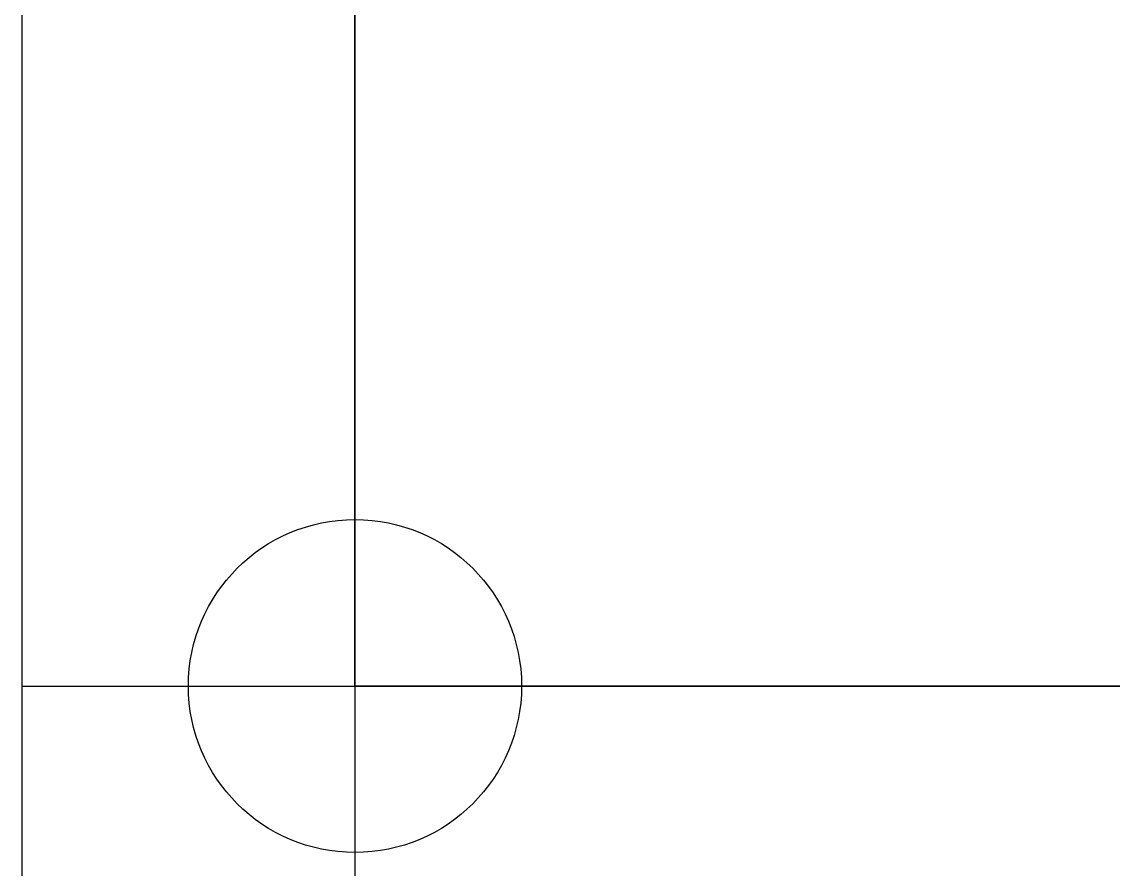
# Model space of a CAD drawing. Header units: metres. Extents: x 5647 to 73999, y 8406 to 50306.
# Drawn here: x 32857 to 34413, y 20226 to 21435 of the extents above; entities that cross this region are included whole.
import ezdxf

# ---------------------------------------------------------------- set-up
doc = ezdxf.new("R2010")
doc.units = ezdxf.units.M
for name, color, linetype in [('AXIS', 9, 'Continuous'), ('LI', 7, 'Continuous'), ('LIS', 2, 'Continuous')]:
    doc.layers.add(name, color=color, linetype=linetype)

msp = doc.modelspace()

# ---------------------------------------------------------------- linework, layer by layer
at = {"layer": 'AXIS'}
for p, q in [((33331.86, 23814.24), (33331.86, 19290.17)), ((32856.61, 20487.51), (36658.58, 20487.51))]:
    msp.add_line(p, q, dxfattribs=at)
at = {"layer": 'LI'}
msp.add_circle((33331.86, 20487.51), 237.62, dxfattribs=at)
at = {"layer": 'LIS'}
for p, q in [((32856.61, 23814.24), (32856.61, 20012.27)), ((33331.86, 20487.51), (33331.86, 23338.99)), ((36183.34, 20487.51), (33331.86, 20487.51))]:
    msp.add_line(p, q, dxfattribs=at)

doc.saveas('drawing.dxf')
